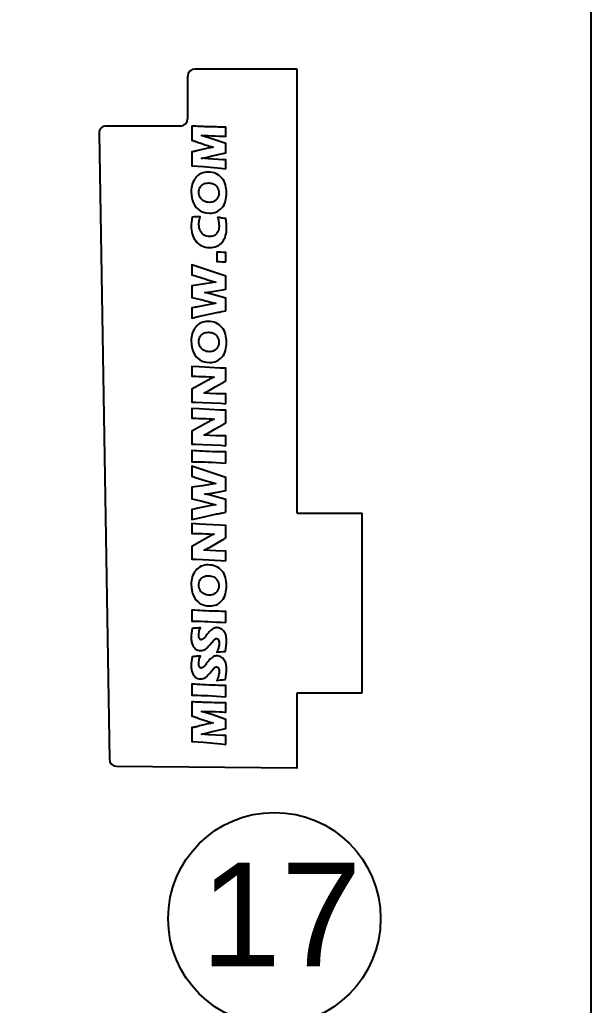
# Model space of a CAD drawing. Header units: centimetres. Extents: x 56783 to 57745, y 15612 to 15912.
# Drawn here: x 57256.73 to 57283.2, y 15751.33 to 15796.98 of the extents above; entities that cross this region are included whole.
import ezdxf

# ---------------------------------------------------------------- set-up
doc = ezdxf.new("R2010")
doc.units = ezdxf.units.CM
doc.header["$MEASUREMENT"] = 0
for name, color, linetype in [('Exterior', 7, 'Continuous'), ('NUMEROS', 7, 'Continuous'), ('Publicidades 5', 8, 'Continuous')]:
    doc.layers.add(name, color=color, linetype=linetype)

msp = doc.modelspace()

# ---------------------------------------------------------------- linework, layer by layer
at = {"layer": 'Exterior'}
for p, q in [((57269.583, 15794.699), (57264.842, 15794.699)), ((57269.583, 15774.129), (57269.583, 15794.699)), ((57264.508, 15794.366), (57264.508, 15792.389)), ((57264.175, 15792.055), (57260.739, 15792.055)), ((57260.406, 15791.712), (57260.883, 15762.723)), ((57269.583, 15774.129), (57272.583, 15774.129)), ((57272.583, 15765.796), (57272.583, 15774.129)), ((57269.583, 15762.293), (57269.583, 15765.796)), ((57269.583, 15765.796), (57272.583, 15765.796)), ((57261.213, 15762.395), (57269.583, 15762.32))]:
    msp.add_line(p, q, dxfattribs=at)
msp.add_lwpolyline([(56783.2, 15611.875), (57283.2, 15611.875), (57283.2, 15911.875), (56783.2, 15911.875)], close=True, dxfattribs=at)
for centre, start, end in [((57264.842, 15794.366), 90, 180), ((57264.175, 15792.389), 270, 0), ((57260.739, 15791.722), 90, 181.7255), ((57261.216, 15762.729), 180.9433, 269.4858)]:
    msp.add_arc(centre, 0.333, start, end, dxfattribs=at)
at = {"layer": 'NUMEROS'}
msp.add_circle((57268.524, 15755.339), 4.919, dxfattribs=at)
at = {"layer": 'Publicidades 5'}
for points, knots in [([(57266.281, 15790.08), (57266.281, 15790.08), (57266.048, 15790.108), (57266.048, 15790.108), (57266.048, 15790.108), (57265.235, 15790.179), (57265.235, 15790.179), (57265.235, 15790.179), (57264.7, 15790.215), (57264.7, 15790.215), (57264.702, 15790.357), (57264.703, 15790.469), (57264.703, 15790.551), (57264.703, 15790.618), (57264.702, 15790.721), (57264.7, 15790.86), (57264.767, 15790.87), (57264.817, 15790.878), (57264.852, 15790.885), (57264.886, 15790.892), (57264.953, 15790.909), (57265.053, 15790.936), (57265.153, 15790.964), (57265.24, 15790.986), (57265.312, 15791.002), (57265.385, 15791.019), (57265.51, 15791.043), (57265.687, 15791.077), (57265.566, 15791.111), (57265.462, 15791.141), (57265.374, 15791.169), (57265.287, 15791.197), (57265.188, 15791.231), (57265.077, 15791.273), (57264.965, 15791.314), (57264.893, 15791.341), (57264.858, 15791.352), (57264.824, 15791.363), (57264.771, 15791.378), (57264.7, 15791.398), (57264.702, 15791.514), (57264.703, 15791.627), (57264.703, 15791.739), (57264.703, 15791.815), (57264.702, 15791.92), (57264.7, 15792.054), (57264.961, 15792.039), (57265.184, 15792.03), (57265.371, 15792.025), (57265.737, 15792.015), (57265.989, 15792.009), (57266.126, 15792.009), (57266.155, 15792.009), (57266.206, 15792.01), (57266.281, 15792.012), (57266.28, 15791.91), (57266.279, 15791.838), (57266.279, 15791.797), (57266.279, 15791.738), (57266.28, 15791.664), (57266.281, 15791.578), (57266.212, 15791.584), (57266.046, 15791.592), (57265.785, 15791.601), (57265.524, 15791.61), (57265.356, 15791.615), (57265.284, 15791.615), (57265.253, 15791.615), (57265.208, 15791.614), (57265.152, 15791.612), (57265.152, 15791.612), (57265.624, 15791.461), (57265.624, 15791.461), (57265.624, 15791.461), (57266.281, 15791.244), (57266.281, 15791.244), (57266.28, 15791.143), (57266.279, 15791.075), (57266.279, 15791.037), (57266.279, 15790.989), (57266.28, 15790.916), (57266.281, 15790.817), (57266.281, 15790.817), (57265.644, 15790.674), (57265.644, 15790.674), (57265.644, 15790.674), (57265.305, 15790.591), (57265.305, 15790.591), (57265.292, 15790.588), (57265.275, 15790.585), (57265.256, 15790.581), (57265.237, 15790.577), (57265.203, 15790.571), (57265.154, 15790.562), (57265.154, 15790.562), (57265.475, 15790.533), (57265.475, 15790.533), (57265.475, 15790.533), (57266.133, 15790.496), (57266.133, 15790.496), (57266.133, 15790.496), (57266.281, 15790.492), (57266.281, 15790.492), (57266.28, 15790.386), (57266.279, 15790.318), (57266.279, 15790.288), (57266.279, 15790.248), (57266.28, 15790.178), (57266.281, 15790.08)], [0, 0, 0, 0, 0.027778, 0.027778, 0.027778, 0.055556, 0.055556, 0.055556, 0.083333, 0.083333, 0.083333, 0.111111, 0.111111, 0.111111, 0.138889, 0.138889, 0.138889, 0.166667, 0.166667, 0.166667, 0.194444, 0.194444, 0.194444, 0.222222, 0.222222, 0.222222, 0.25, 0.25, 0.25, 0.277778, 0.277778, 0.277778, 0.305556, 0.305556, 0.305556, 0.333333, 0.333333, 0.333333, 0.361111, 0.361111, 0.361111, 0.388889, 0.388889, 0.388889, 0.416667, 0.416667, 0.416667, 0.444444, 0.444444, 0.444444, 0.472222, 0.472222, 0.472222, 0.5, 0.5, 0.5, 0.527778, 0.527778, 0.527778, 0.555556, 0.555556, 0.555556, 0.583333, 0.583333, 0.583333, 0.611111, 0.611111, 0.611111, 0.638889, 0.638889, 0.638889, 0.666667, 0.666667, 0.666667, 0.694444, 0.694444, 0.694444, 0.722222, 0.722222, 0.722222, 0.75, 0.75, 0.75, 0.777778, 0.777778, 0.777778, 0.805556, 0.805556, 0.805556, 0.833333, 0.833333, 0.833333, 0.861111, 0.861111, 0.861111, 0.888889, 0.888889, 0.888889, 0.916667, 0.916667, 0.916667, 0.944444, 0.944444, 0.944444, 0.972222, 0.972222, 0.972222, 1, 1, 1, 1]), ([(57264.672, 15789.008), (57264.672, 15789.131), (57264.688, 15789.25), (57264.722, 15789.365), (57264.755, 15789.479), (57264.808, 15789.579), (57264.881, 15789.664), (57264.953, 15789.75), (57265.038, 15789.814), (57265.132, 15789.857), (57265.227, 15789.899), (57265.337, 15789.92), (57265.46, 15789.92), (57265.59, 15789.92), (57265.709, 15789.897), (57265.817, 15789.851), (57265.926, 15789.804), (57266.018, 15789.736), (57266.093, 15789.648), (57266.169, 15789.561), (57266.225, 15789.455), (57266.26, 15789.333), (57266.295, 15789.212), (57266.312, 15789.084), (57266.312, 15788.952), (57266.312, 15788.822), (57266.295, 15788.697), (57266.261, 15788.577), (57266.227, 15788.458), (57266.171, 15788.354), (57266.094, 15788.265), (57266.017, 15788.177), (57265.932, 15788.114), (57265.838, 15788.077), (57265.743, 15788.04), (57265.639, 15788.022), (57265.524, 15788.022), (57265.355, 15788.022), (57265.206, 15788.061), (57265.079, 15788.139), (57264.951, 15788.218), (57264.851, 15788.334), (57264.779, 15788.488), (57264.708, 15788.641), (57264.672, 15788.815), (57264.672, 15789.008)], [0, 0, 0, 0, 0.066667, 0.066667, 0.066667, 0.133333, 0.133333, 0.133333, 0.2, 0.2, 0.2, 0.266667, 0.266667, 0.266667, 0.333333, 0.333333, 0.333333, 0.4, 0.4, 0.4, 0.466667, 0.466667, 0.466667, 0.533333, 0.533333, 0.533333, 0.6, 0.6, 0.6, 0.666667, 0.666667, 0.666667, 0.733333, 0.733333, 0.733333, 0.8, 0.8, 0.8, 0.866667, 0.866667, 0.866667, 0.933333, 0.933333, 0.933333, 1, 1, 1, 1]), ([(57265.02, 15788.987), (57265.02, 15788.898), (57265.042, 15788.818), (57265.086, 15788.746), (57265.129, 15788.674), (57265.19, 15788.619), (57265.268, 15788.58), (57265.345, 15788.541), (57265.429, 15788.522), (57265.517, 15788.522), (57265.599, 15788.522), (57265.674, 15788.54), (57265.742, 15788.575), (57265.81, 15788.61), (57265.863, 15788.663), (57265.902, 15788.736), (57265.94, 15788.807), (57265.959, 15788.884), (57265.959, 15788.964), (57265.959, 15789.05), (57265.938, 15789.129), (57265.895, 15789.2), (57265.852, 15789.272), (57265.791, 15789.327), (57265.714, 15789.364), (57265.636, 15789.402), (57265.555, 15789.42), (57265.47, 15789.42), (57265.387, 15789.42), (57265.311, 15789.403), (57265.241, 15789.368), (57265.171, 15789.333), (57265.117, 15789.282), (57265.078, 15789.215), (57265.04, 15789.148), (57265.02, 15789.072), (57265.02, 15788.987)], [0, 0, 0, 0, 0.083333, 0.083333, 0.083333, 0.166667, 0.166667, 0.166667, 0.25, 0.25, 0.25, 0.333333, 0.333333, 0.333333, 0.416667, 0.416667, 0.416667, 0.5, 0.5, 0.5, 0.583333, 0.583333, 0.583333, 0.666667, 0.666667, 0.666667, 0.75, 0.75, 0.75, 0.833333, 0.833333, 0.833333, 0.916667, 0.916667, 0.916667, 1, 1, 1, 1]), ([(57265.897, 15787.829), (57265.942, 15787.82), (57266.006, 15787.809), (57266.086, 15787.796), (57266.167, 15787.783), (57266.23, 15787.774), (57266.274, 15787.769), (57266.3, 15787.604), (57266.312, 15787.457), (57266.312, 15787.328), (57266.312, 15787.203), (57266.296, 15787.086), (57266.265, 15786.979), (57266.234, 15786.871), (57266.183, 15786.773), (57266.112, 15786.683), (57266.04, 15786.593), (57265.956, 15786.529), (57265.859, 15786.49), (57265.763, 15786.452), (57265.655, 15786.432), (57265.535, 15786.432), (57265.396, 15786.432), (57265.27, 15786.458), (57265.159, 15786.511), (57265.047, 15786.562), (57264.954, 15786.637), (57264.88, 15786.735), (57264.805, 15786.833), (57264.752, 15786.94), (57264.72, 15787.056), (57264.688, 15787.172), (57264.672, 15787.293), (57264.672, 15787.417), (57264.672, 15787.531), (57264.687, 15787.672), (57264.717, 15787.841), (57264.717, 15787.841), (57264.814, 15787.843), (57264.814, 15787.843), (57264.856, 15787.844), (57264.902, 15787.847), (57264.953, 15787.849), (57264.953, 15787.849), (57265.084, 15787.857), (57265.084, 15787.857), (57265.063, 15787.767), (57265.049, 15787.694), (57265.041, 15787.638), (57265.034, 15787.582), (57265.03, 15787.53), (57265.03, 15787.482), (57265.03, 15787.378), (57265.051, 15787.284), (57265.092, 15787.201), (57265.134, 15787.118), (57265.194, 15787.052), (57265.274, 15787.005), (57265.353, 15786.957), (57265.441, 15786.933), (57265.538, 15786.933), (57265.626, 15786.933), (57265.701, 15786.953), (57265.764, 15786.993), (57265.827, 15787.033), (57265.876, 15787.087), (57265.91, 15787.155), (57265.944, 15787.223), (57265.961, 15787.308), (57265.961, 15787.408), (57265.961, 15787.462), (57265.957, 15787.522), (57265.948, 15787.587), (57265.94, 15787.651), (57265.923, 15787.732), (57265.897, 15787.829)], [0, 0, 0, 0, 0.04, 0.04, 0.04, 0.08, 0.08, 0.08, 0.12, 0.12, 0.12, 0.16, 0.16, 0.16, 0.2, 0.2, 0.2, 0.24, 0.24, 0.24, 0.28, 0.28, 0.28, 0.32, 0.32, 0.32, 0.36, 0.36, 0.36, 0.4, 0.4, 0.4, 0.44, 0.44, 0.44, 0.48, 0.48, 0.48, 0.52, 0.52, 0.52, 0.56, 0.56, 0.56, 0.6, 0.6, 0.6, 0.64, 0.64, 0.64, 0.68, 0.68, 0.68, 0.72, 0.72, 0.72, 0.76, 0.76, 0.76, 0.8, 0.8, 0.8, 0.84, 0.84, 0.84, 0.88, 0.88, 0.88, 0.92, 0.92, 0.92, 0.96, 0.96, 0.96, 1, 1, 1, 1]), ([(57266.281, 15785.762), (57266.178, 15785.768), (57266.038, 15785.773), (57265.862, 15785.778), (57265.862, 15785.778), (57265.865, 15786.017), (57265.865, 15786.017), (57265.865, 15786.042), (57265.864, 15786.11), (57265.862, 15786.219), (57265.946, 15786.212), (57266.086, 15786.206), (57266.281, 15786.198), (57266.281, 15786.198), (57266.279, 15785.996), (57266.279, 15785.996), (57266.279, 15785.981), (57266.28, 15785.903), (57266.281, 15785.762)], [0, 0, 0, 0, 0.166667, 0.166667, 0.166667, 0.333333, 0.333333, 0.333333, 0.5, 0.5, 0.5, 0.666667, 0.666667, 0.666667, 0.833333, 0.833333, 0.833333, 1, 1, 1, 1]), ([(57266.281, 15783.499), (57266.281, 15783.499), (57266.068, 15783.46), (57266.068, 15783.46), (57266.018, 15783.45), (57265.948, 15783.436), (57265.857, 15783.417), (57265.857, 15783.417), (57264.992, 15783.228), (57264.992, 15783.228), (57264.992, 15783.228), (57264.7, 15783.16), (57264.7, 15783.16), (57264.702, 15783.257), (57264.703, 15783.336), (57264.703, 15783.396), (57264.703, 15783.464), (57264.702, 15783.543), (57264.7, 15783.632), (57264.826, 15783.653), (57264.918, 15783.669), (57264.977, 15783.682), (57264.977, 15783.682), (57265.444, 15783.779), (57265.444, 15783.779), (57265.544, 15783.799), (57265.667, 15783.821), (57265.811, 15783.846), (57265.811, 15783.846), (57265.649, 15783.884), (57265.649, 15783.884), (57265.649, 15783.884), (57265.114, 15784.022), (57265.114, 15784.022), (57265.114, 15784.022), (57264.7, 15784.117), (57264.7, 15784.117), (57264.702, 15784.223), (57264.703, 15784.313), (57264.703, 15784.386), (57264.703, 15784.466), (57264.702, 15784.554), (57264.7, 15784.653), (57264.7, 15784.653), (57265.188, 15784.726), (57265.188, 15784.726), (57265.188, 15784.726), (57265.809, 15784.827), (57265.809, 15784.827), (57265.809, 15784.827), (57265.639, 15784.873), (57265.639, 15784.873), (57265.609, 15784.881), (57265.579, 15784.89), (57265.549, 15784.899), (57265.519, 15784.908), (57265.459, 15784.928), (57265.37, 15784.957), (57265.37, 15784.957), (57264.925, 15785.098), (57264.925, 15785.098), (57264.925, 15785.098), (57264.7, 15785.164), (57264.7, 15785.164), (57264.701, 15785.257), (57264.701, 15785.334), (57264.701, 15785.395), (57264.701, 15785.464), (57264.701, 15785.54), (57264.7, 15785.625), (57264.7, 15785.625), (57266.046, 15785.177), (57266.046, 15785.177), (57266.046, 15785.177), (57266.281, 15785.105), (57266.281, 15785.105), (57266.28, 15784.989), (57266.279, 15784.888), (57266.279, 15784.802), (57266.279, 15784.71), (57266.28, 15784.61), (57266.281, 15784.5), (57266.281, 15784.5), (57266.123, 15784.473), (57266.123, 15784.473), (57266.123, 15784.473), (57265.57, 15784.372), (57265.57, 15784.372), (57265.537, 15784.366), (57265.503, 15784.361), (57265.467, 15784.357), (57265.432, 15784.353), (57265.378, 15784.347), (57265.304, 15784.339), (57265.304, 15784.339), (57265.483, 15784.298), (57265.483, 15784.298), (57265.524, 15784.289), (57265.564, 15784.278), (57265.605, 15784.267), (57265.605, 15784.267), (57266.281, 15784.08), (57266.281, 15784.08), (57266.28, 15783.963), (57266.279, 15783.867), (57266.279, 15783.789), (57266.279, 15783.708), (57266.28, 15783.611), (57266.281, 15783.499)], [0, 0, 0, 0, 0.027778, 0.027778, 0.027778, 0.055556, 0.055556, 0.055556, 0.083333, 0.083333, 0.083333, 0.111111, 0.111111, 0.111111, 0.138889, 0.138889, 0.138889, 0.166667, 0.166667, 0.166667, 0.194444, 0.194444, 0.194444, 0.222222, 0.222222, 0.222222, 0.25, 0.25, 0.25, 0.277778, 0.277778, 0.277778, 0.305556, 0.305556, 0.305556, 0.333333, 0.333333, 0.333333, 0.361111, 0.361111, 0.361111, 0.388889, 0.388889, 0.388889, 0.416667, 0.416667, 0.416667, 0.444444, 0.444444, 0.444444, 0.472222, 0.472222, 0.472222, 0.5, 0.5, 0.5, 0.527778, 0.527778, 0.527778, 0.555556, 0.555556, 0.555556, 0.583333, 0.583333, 0.583333, 0.611111, 0.611111, 0.611111, 0.638889, 0.638889, 0.638889, 0.666667, 0.666667, 0.666667, 0.694444, 0.694444, 0.694444, 0.722222, 0.722222, 0.722222, 0.75, 0.75, 0.75, 0.777778, 0.777778, 0.777778, 0.805556, 0.805556, 0.805556, 0.833333, 0.833333, 0.833333, 0.861111, 0.861111, 0.861111, 0.888889, 0.888889, 0.888889, 0.916667, 0.916667, 0.916667, 0.944444, 0.944444, 0.944444, 0.972222, 0.972222, 0.972222, 1, 1, 1, 1]), ([(57264.672, 15782.091), (57264.672, 15782.214), (57264.688, 15782.333), (57264.722, 15782.447), (57264.755, 15782.561), (57264.808, 15782.661), (57264.881, 15782.747), (57264.953, 15782.833), (57265.038, 15782.897), (57265.132, 15782.939), (57265.227, 15782.981), (57265.337, 15783.003), (57265.46, 15783.003), (57265.59, 15783.003), (57265.709, 15782.98), (57265.817, 15782.933), (57265.926, 15782.886), (57266.018, 15782.819), (57266.093, 15782.731), (57266.169, 15782.643), (57266.225, 15782.538), (57266.26, 15782.416), (57266.295, 15782.294), (57266.312, 15782.167), (57266.312, 15782.035), (57266.312, 15781.904), (57266.295, 15781.779), (57266.261, 15781.66), (57266.227, 15781.54), (57266.171, 15781.436), (57266.094, 15781.348), (57266.017, 15781.259), (57265.932, 15781.196), (57265.838, 15781.16), (57265.743, 15781.122), (57265.639, 15781.104), (57265.524, 15781.104), (57265.355, 15781.104), (57265.206, 15781.143), (57265.079, 15781.221), (57264.951, 15781.3), (57264.851, 15781.416), (57264.779, 15781.57), (57264.708, 15781.724), (57264.672, 15781.897), (57264.672, 15782.091)], [0, 0, 0, 0, 0.066667, 0.066667, 0.066667, 0.133333, 0.133333, 0.133333, 0.2, 0.2, 0.2, 0.266667, 0.266667, 0.266667, 0.333333, 0.333333, 0.333333, 0.4, 0.4, 0.4, 0.466667, 0.466667, 0.466667, 0.533333, 0.533333, 0.533333, 0.6, 0.6, 0.6, 0.666667, 0.666667, 0.666667, 0.733333, 0.733333, 0.733333, 0.8, 0.8, 0.8, 0.866667, 0.866667, 0.866667, 0.933333, 0.933333, 0.933333, 1, 1, 1, 1]), ([(57265.02, 15782.07), (57265.02, 15781.981), (57265.042, 15781.9), (57265.086, 15781.828), (57265.129, 15781.756), (57265.19, 15781.701), (57265.268, 15781.662), (57265.345, 15781.623), (57265.429, 15781.604), (57265.517, 15781.604), (57265.599, 15781.604), (57265.674, 15781.622), (57265.742, 15781.657), (57265.81, 15781.692), (57265.863, 15781.746), (57265.902, 15781.818), (57265.94, 15781.89), (57265.959, 15781.966), (57265.959, 15782.046), (57265.959, 15782.132), (57265.938, 15782.211), (57265.895, 15782.283), (57265.852, 15782.354), (57265.791, 15782.409), (57265.714, 15782.447), (57265.636, 15782.484), (57265.555, 15782.503), (57265.47, 15782.503), (57265.387, 15782.503), (57265.311, 15782.485), (57265.241, 15782.45), (57265.171, 15782.416), (57265.117, 15782.364), (57265.078, 15782.297), (57265.04, 15782.23), (57265.02, 15782.154), (57265.02, 15782.07)], [0, 0, 0, 0, 0.083333, 0.083333, 0.083333, 0.166667, 0.166667, 0.166667, 0.25, 0.25, 0.25, 0.333333, 0.333333, 0.333333, 0.416667, 0.416667, 0.416667, 0.5, 0.5, 0.5, 0.583333, 0.583333, 0.583333, 0.666667, 0.666667, 0.666667, 0.75, 0.75, 0.75, 0.833333, 0.833333, 0.833333, 0.916667, 0.916667, 0.916667, 1, 1, 1, 1]), ([(57266.281, 15779.189), (57266.281, 15779.189), (57266.038, 15779.212), (57266.038, 15779.212), (57266.038, 15779.212), (57265.213, 15779.257), (57265.213, 15779.257), (57265.213, 15779.257), (57264.881, 15779.269), (57264.881, 15779.269), (57264.881, 15779.269), (57264.7, 15779.269), (57264.7, 15779.269), (57264.702, 15779.389), (57264.703, 15779.495), (57264.703, 15779.587), (57264.703, 15779.652), (57264.702, 15779.745), (57264.7, 15779.863), (57264.7, 15779.863), (57265.6, 15780.361), (57265.6, 15780.361), (57265.6, 15780.361), (57265.732, 15780.429), (57265.732, 15780.429), (57265.602, 15780.437), (57265.42, 15780.445), (57265.186, 15780.454), (57264.952, 15780.462), (57264.79, 15780.466), (57264.7, 15780.466), (57264.702, 15780.561), (57264.703, 15780.637), (57264.703, 15780.695), (57264.703, 15780.721), (57264.702, 15780.797), (57264.7, 15780.922), (57264.7, 15780.922), (57265.046, 15780.895), (57265.046, 15780.895), (57265.046, 15780.895), (57266.004, 15780.843), (57266.004, 15780.843), (57266.004, 15780.843), (57266.281, 15780.836), (57266.281, 15780.836), (57266.28, 15780.736), (57266.279, 15780.642), (57266.279, 15780.554), (57266.279, 15780.482), (57266.28, 15780.381), (57266.281, 15780.253), (57266.206, 15780.213), (57266.151, 15780.183), (57266.117, 15780.164), (57266.117, 15780.164), (57265.786, 15779.969), (57265.786, 15779.969), (57265.678, 15779.905), (57265.575, 15779.846), (57265.476, 15779.792), (57265.413, 15779.756), (57265.344, 15779.72), (57265.269, 15779.682), (57265.269, 15779.682), (57265.819, 15779.658), (57265.819, 15779.658), (57265.819, 15779.658), (57266.281, 15779.647), (57266.281, 15779.647), (57266.28, 15779.551), (57266.279, 15779.478), (57266.279, 15779.428), (57266.279, 15779.385), (57266.28, 15779.306), (57266.281, 15779.189)], [0, 0, 0, 0, 0.04, 0.04, 0.04, 0.08, 0.08, 0.08, 0.12, 0.12, 0.12, 0.16, 0.16, 0.16, 0.2, 0.2, 0.2, 0.24, 0.24, 0.24, 0.28, 0.28, 0.28, 0.32, 0.32, 0.32, 0.36, 0.36, 0.36, 0.4, 0.4, 0.4, 0.44, 0.44, 0.44, 0.48, 0.48, 0.48, 0.52, 0.52, 0.52, 0.56, 0.56, 0.56, 0.6, 0.6, 0.6, 0.64, 0.64, 0.64, 0.68, 0.68, 0.68, 0.72, 0.72, 0.72, 0.76, 0.76, 0.76, 0.8, 0.8, 0.8, 0.84, 0.84, 0.84, 0.88, 0.88, 0.88, 0.92, 0.92, 0.92, 0.96, 0.96, 0.96, 1, 1, 1, 1]), ([(57266.281, 15777.243), (57266.281, 15777.243), (57266.038, 15777.266), (57266.038, 15777.266), (57266.038, 15777.266), (57265.213, 15777.311), (57265.213, 15777.311), (57265.213, 15777.311), (57264.881, 15777.323), (57264.881, 15777.323), (57264.881, 15777.323), (57264.7, 15777.323), (57264.7, 15777.323), (57264.702, 15777.443), (57264.703, 15777.549), (57264.703, 15777.641), (57264.703, 15777.706), (57264.702, 15777.799), (57264.7, 15777.917), (57264.7, 15777.917), (57265.6, 15778.415), (57265.6, 15778.415), (57265.6, 15778.415), (57265.732, 15778.484), (57265.732, 15778.484), (57265.602, 15778.491), (57265.42, 15778.499), (57265.186, 15778.508), (57264.952, 15778.516), (57264.79, 15778.52), (57264.7, 15778.52), (57264.702, 15778.615), (57264.703, 15778.691), (57264.703, 15778.749), (57264.703, 15778.775), (57264.702, 15778.851), (57264.7, 15778.976), (57264.7, 15778.976), (57265.046, 15778.949), (57265.046, 15778.949), (57265.046, 15778.949), (57266.004, 15778.897), (57266.004, 15778.897), (57266.004, 15778.897), (57266.281, 15778.891), (57266.281, 15778.891), (57266.28, 15778.79), (57266.279, 15778.696), (57266.279, 15778.608), (57266.279, 15778.536), (57266.28, 15778.435), (57266.281, 15778.307), (57266.206, 15778.267), (57266.151, 15778.237), (57266.117, 15778.218), (57266.117, 15778.218), (57265.786, 15778.023), (57265.786, 15778.023), (57265.678, 15777.959), (57265.575, 15777.9), (57265.476, 15777.846), (57265.413, 15777.81), (57265.344, 15777.774), (57265.269, 15777.736), (57265.269, 15777.736), (57265.819, 15777.712), (57265.819, 15777.712), (57265.819, 15777.712), (57266.281, 15777.701), (57266.281, 15777.701), (57266.28, 15777.605), (57266.279, 15777.532), (57266.279, 15777.482), (57266.279, 15777.439), (57266.28, 15777.36), (57266.281, 15777.243)], [0, 0, 0, 0, 0.04, 0.04, 0.04, 0.08, 0.08, 0.08, 0.12, 0.12, 0.12, 0.16, 0.16, 0.16, 0.2, 0.2, 0.2, 0.24, 0.24, 0.24, 0.28, 0.28, 0.28, 0.32, 0.32, 0.32, 0.36, 0.36, 0.36, 0.4, 0.4, 0.4, 0.44, 0.44, 0.44, 0.48, 0.48, 0.48, 0.52, 0.52, 0.52, 0.56, 0.56, 0.56, 0.6, 0.6, 0.6, 0.64, 0.64, 0.64, 0.68, 0.68, 0.68, 0.72, 0.72, 0.72, 0.76, 0.76, 0.76, 0.8, 0.8, 0.8, 0.84, 0.84, 0.84, 0.88, 0.88, 0.88, 0.92, 0.92, 0.92, 0.96, 0.96, 0.96, 1, 1, 1, 1]), ([(57266.281, 15776.437), (57265.661, 15776.482), (57265.184, 15776.504), (57264.85, 15776.504), (57264.85, 15776.504), (57264.7, 15776.503), (57264.7, 15776.503), (57264.702, 15776.638), (57264.703, 15776.728), (57264.703, 15776.774), (57264.703, 15776.795), (57264.702, 15776.878), (57264.7, 15777.023), (57264.874, 15777.009), (57265.038, 15776.998), (57265.194, 15776.989), (57265.41, 15776.978), (57265.612, 15776.97), (57265.8, 15776.965), (57265.988, 15776.96), (57266.149, 15776.958), (57266.281, 15776.958), (57266.281, 15776.958), (57266.279, 15776.721), (57266.279, 15776.721), (57266.279, 15776.675), (57266.28, 15776.58), (57266.281, 15776.437)], [0, 0, 0, 0, 0.111111, 0.111111, 0.111111, 0.222222, 0.222222, 0.222222, 0.333333, 0.333333, 0.333333, 0.444444, 0.444444, 0.444444, 0.555556, 0.555556, 0.555556, 0.666667, 0.666667, 0.666667, 0.777778, 0.777778, 0.777778, 0.888889, 0.888889, 0.888889, 1, 1, 1, 1]), ([(57266.281, 15774.167), (57266.281, 15774.167), (57266.068, 15774.128), (57266.068, 15774.128), (57266.018, 15774.119), (57265.948, 15774.104), (57265.857, 15774.085), (57265.857, 15774.085), (57264.992, 15773.897), (57264.992, 15773.897), (57264.992, 15773.897), (57264.7, 15773.828), (57264.7, 15773.828), (57264.702, 15773.926), (57264.703, 15774.004), (57264.703, 15774.065), (57264.703, 15774.132), (57264.702, 15774.211), (57264.7, 15774.3), (57264.826, 15774.321), (57264.918, 15774.338), (57264.977, 15774.35), (57264.977, 15774.35), (57265.444, 15774.447), (57265.444, 15774.447), (57265.544, 15774.468), (57265.667, 15774.49), (57265.811, 15774.515), (57265.811, 15774.515), (57265.649, 15774.553), (57265.649, 15774.553), (57265.649, 15774.553), (57265.114, 15774.691), (57265.114, 15774.691), (57265.114, 15774.691), (57264.7, 15774.786), (57264.7, 15774.786), (57264.702, 15774.892), (57264.703, 15774.981), (57264.703, 15775.055), (57264.703, 15775.134), (57264.702, 15775.223), (57264.7, 15775.322), (57264.7, 15775.322), (57265.188, 15775.395), (57265.188, 15775.395), (57265.188, 15775.395), (57265.809, 15775.496), (57265.809, 15775.496), (57265.809, 15775.496), (57265.639, 15775.541), (57265.639, 15775.541), (57265.609, 15775.55), (57265.579, 15775.559), (57265.549, 15775.568), (57265.519, 15775.577), (57265.459, 15775.596), (57265.37, 15775.626), (57265.37, 15775.626), (57264.925, 15775.767), (57264.925, 15775.767), (57264.925, 15775.767), (57264.7, 15775.833), (57264.7, 15775.833), (57264.701, 15775.926), (57264.701, 15776.003), (57264.701, 15776.064), (57264.701, 15776.132), (57264.701, 15776.209), (57264.7, 15776.294), (57264.7, 15776.294), (57266.046, 15775.845), (57266.046, 15775.845), (57266.046, 15775.845), (57266.281, 15775.773), (57266.281, 15775.773), (57266.28, 15775.658), (57266.279, 15775.557), (57266.279, 15775.47), (57266.279, 15775.379), (57266.28, 15775.279), (57266.281, 15775.168), (57266.281, 15775.168), (57266.123, 15775.142), (57266.123, 15775.142), (57266.123, 15775.142), (57265.57, 15775.04), (57265.57, 15775.04), (57265.537, 15775.035), (57265.503, 15775.03), (57265.467, 15775.026), (57265.432, 15775.022), (57265.378, 15775.016), (57265.304, 15775.008), (57265.304, 15775.008), (57265.483, 15774.967), (57265.483, 15774.967), (57265.524, 15774.957), (57265.564, 15774.946), (57265.605, 15774.936), (57265.605, 15774.936), (57266.281, 15774.749), (57266.281, 15774.749), (57266.28, 15774.632), (57266.279, 15774.535), (57266.279, 15774.458), (57266.279, 15774.376), (57266.28, 15774.28), (57266.281, 15774.167)], [0, 0, 0, 0, 0.027778, 0.027778, 0.027778, 0.055556, 0.055556, 0.055556, 0.083333, 0.083333, 0.083333, 0.111111, 0.111111, 0.111111, 0.138889, 0.138889, 0.138889, 0.166667, 0.166667, 0.166667, 0.194444, 0.194444, 0.194444, 0.222222, 0.222222, 0.222222, 0.25, 0.25, 0.25, 0.277778, 0.277778, 0.277778, 0.305556, 0.305556, 0.305556, 0.333333, 0.333333, 0.333333, 0.361111, 0.361111, 0.361111, 0.388889, 0.388889, 0.388889, 0.416667, 0.416667, 0.416667, 0.444444, 0.444444, 0.444444, 0.472222, 0.472222, 0.472222, 0.5, 0.5, 0.5, 0.527778, 0.527778, 0.527778, 0.555556, 0.555556, 0.555556, 0.583333, 0.583333, 0.583333, 0.611111, 0.611111, 0.611111, 0.638889, 0.638889, 0.638889, 0.666667, 0.666667, 0.666667, 0.694444, 0.694444, 0.694444, 0.722222, 0.722222, 0.722222, 0.75, 0.75, 0.75, 0.777778, 0.777778, 0.777778, 0.805556, 0.805556, 0.805556, 0.833333, 0.833333, 0.833333, 0.861111, 0.861111, 0.861111, 0.888889, 0.888889, 0.888889, 0.916667, 0.916667, 0.916667, 0.944444, 0.944444, 0.944444, 0.972222, 0.972222, 0.972222, 1, 1, 1, 1]), ([(57266.281, 15771.911), (57266.281, 15771.911), (57266.038, 15771.934), (57266.038, 15771.934), (57266.038, 15771.934), (57265.213, 15771.979), (57265.213, 15771.979), (57265.213, 15771.979), (57264.881, 15771.991), (57264.881, 15771.991), (57264.881, 15771.991), (57264.7, 15771.991), (57264.7, 15771.991), (57264.702, 15772.111), (57264.703, 15772.217), (57264.703, 15772.309), (57264.703, 15772.374), (57264.702, 15772.467), (57264.7, 15772.585), (57264.7, 15772.585), (57265.6, 15773.083), (57265.6, 15773.083), (57265.6, 15773.083), (57265.732, 15773.152), (57265.732, 15773.152), (57265.602, 15773.159), (57265.42, 15773.167), (57265.186, 15773.176), (57264.952, 15773.184), (57264.79, 15773.188), (57264.7, 15773.188), (57264.702, 15773.283), (57264.703, 15773.359), (57264.703, 15773.417), (57264.703, 15773.443), (57264.702, 15773.519), (57264.7, 15773.644), (57264.7, 15773.644), (57265.046, 15773.617), (57265.046, 15773.617), (57265.046, 15773.617), (57266.004, 15773.565), (57266.004, 15773.565), (57266.004, 15773.565), (57266.281, 15773.558), (57266.281, 15773.558), (57266.28, 15773.458), (57266.279, 15773.364), (57266.279, 15773.276), (57266.279, 15773.204), (57266.28, 15773.103), (57266.281, 15772.975), (57266.206, 15772.935), (57266.151, 15772.905), (57266.117, 15772.886), (57266.117, 15772.886), (57265.786, 15772.691), (57265.786, 15772.691), (57265.678, 15772.627), (57265.575, 15772.568), (57265.476, 15772.514), (57265.413, 15772.478), (57265.344, 15772.442), (57265.269, 15772.404), (57265.269, 15772.404), (57265.819, 15772.38), (57265.819, 15772.38), (57265.819, 15772.38), (57266.281, 15772.369), (57266.281, 15772.369), (57266.28, 15772.273), (57266.279, 15772.2), (57266.279, 15772.15), (57266.279, 15772.107), (57266.28, 15772.028), (57266.281, 15771.911)], [0, 0, 0, 0, 0.04, 0.04, 0.04, 0.08, 0.08, 0.08, 0.12, 0.12, 0.12, 0.16, 0.16, 0.16, 0.2, 0.2, 0.2, 0.24, 0.24, 0.24, 0.28, 0.28, 0.28, 0.32, 0.32, 0.32, 0.36, 0.36, 0.36, 0.4, 0.4, 0.4, 0.44, 0.44, 0.44, 0.48, 0.48, 0.48, 0.52, 0.52, 0.52, 0.56, 0.56, 0.56, 0.6, 0.6, 0.6, 0.64, 0.64, 0.64, 0.68, 0.68, 0.68, 0.72, 0.72, 0.72, 0.76, 0.76, 0.76, 0.8, 0.8, 0.8, 0.84, 0.84, 0.84, 0.88, 0.88, 0.88, 0.92, 0.92, 0.92, 0.96, 0.96, 0.96, 1, 1, 1, 1]), ([(57264.672, 15770.813), (57264.672, 15770.936), (57264.688, 15771.055), (57264.722, 15771.17), (57264.755, 15771.284), (57264.808, 15771.384), (57264.881, 15771.469), (57264.953, 15771.555), (57265.038, 15771.619), (57265.132, 15771.662), (57265.227, 15771.704), (57265.337, 15771.726), (57265.46, 15771.726), (57265.59, 15771.726), (57265.709, 15771.702), (57265.817, 15771.656), (57265.926, 15771.609), (57266.018, 15771.541), (57266.093, 15771.453), (57266.169, 15771.366), (57266.225, 15771.26), (57266.26, 15771.138), (57266.295, 15771.017), (57266.312, 15770.889), (57266.312, 15770.758), (57266.312, 15770.627), (57266.295, 15770.502), (57266.261, 15770.383), (57266.227, 15770.263), (57266.171, 15770.159), (57266.094, 15770.07), (57266.017, 15769.982), (57265.932, 15769.919), (57265.838, 15769.882), (57265.743, 15769.845), (57265.639, 15769.827), (57265.524, 15769.827), (57265.355, 15769.827), (57265.206, 15769.866), (57265.079, 15769.944), (57264.951, 15770.023), (57264.851, 15770.139), (57264.779, 15770.293), (57264.708, 15770.447), (57264.672, 15770.62), (57264.672, 15770.813)], [0, 0, 0, 0, 0.066667, 0.066667, 0.066667, 0.133333, 0.133333, 0.133333, 0.2, 0.2, 0.2, 0.266667, 0.266667, 0.266667, 0.333333, 0.333333, 0.333333, 0.4, 0.4, 0.4, 0.466667, 0.466667, 0.466667, 0.533333, 0.533333, 0.533333, 0.6, 0.6, 0.6, 0.666667, 0.666667, 0.666667, 0.733333, 0.733333, 0.733333, 0.8, 0.8, 0.8, 0.866667, 0.866667, 0.866667, 0.933333, 0.933333, 0.933333, 1, 1, 1, 1]), ([(57265.02, 15770.792), (57265.02, 15770.703), (57265.042, 15770.623), (57265.086, 15770.551), (57265.129, 15770.479), (57265.19, 15770.424), (57265.268, 15770.385), (57265.345, 15770.346), (57265.429, 15770.327), (57265.517, 15770.327), (57265.599, 15770.327), (57265.674, 15770.345), (57265.742, 15770.38), (57265.81, 15770.415), (57265.863, 15770.468), (57265.902, 15770.541), (57265.94, 15770.612), (57265.959, 15770.689), (57265.959, 15770.769), (57265.959, 15770.855), (57265.938, 15770.934), (57265.895, 15771.005), (57265.852, 15771.077), (57265.791, 15771.132), (57265.714, 15771.169), (57265.636, 15771.207), (57265.555, 15771.225), (57265.47, 15771.225), (57265.387, 15771.225), (57265.311, 15771.208), (57265.241, 15771.173), (57265.171, 15771.138), (57265.117, 15771.087), (57265.078, 15771.02), (57265.04, 15770.953), (57265.02, 15770.877), (57265.02, 15770.792)], [0, 0, 0, 0, 0.083333, 0.083333, 0.083333, 0.166667, 0.166667, 0.166667, 0.25, 0.25, 0.25, 0.333333, 0.333333, 0.333333, 0.416667, 0.416667, 0.416667, 0.5, 0.5, 0.5, 0.583333, 0.583333, 0.583333, 0.666667, 0.666667, 0.666667, 0.75, 0.75, 0.75, 0.833333, 0.833333, 0.833333, 0.916667, 0.916667, 0.916667, 1, 1, 1, 1]), ([(57266.281, 15769.052), (57265.661, 15769.096), (57265.184, 15769.119), (57264.85, 15769.119), (57264.85, 15769.119), (57264.7, 15769.118), (57264.7, 15769.118), (57264.702, 15769.253), (57264.703, 15769.343), (57264.703, 15769.388), (57264.703, 15769.409), (57264.702, 15769.492), (57264.7, 15769.637), (57264.874, 15769.623), (57265.038, 15769.612), (57265.194, 15769.603), (57265.41, 15769.592), (57265.612, 15769.584), (57265.8, 15769.58), (57265.988, 15769.575), (57266.149, 15769.573), (57266.281, 15769.573), (57266.281, 15769.573), (57266.279, 15769.336), (57266.279, 15769.336), (57266.279, 15769.29), (57266.28, 15769.195), (57266.281, 15769.052)], [0, 0, 0, 0, 0.111111, 0.111111, 0.111111, 0.222222, 0.222222, 0.222222, 0.333333, 0.333333, 0.333333, 0.444444, 0.444444, 0.444444, 0.555556, 0.555556, 0.555556, 0.666667, 0.666667, 0.666667, 0.777778, 0.777778, 0.777778, 0.888889, 0.888889, 0.888889, 1, 1, 1, 1]), ([(57266.258, 15767.722), (57266.094, 15767.712), (57265.963, 15767.7), (57265.864, 15767.687), (57265.902, 15767.774), (57265.929, 15767.852), (57265.944, 15767.92), (57265.959, 15767.988), (57265.966, 15768.047), (57265.966, 15768.098), (57265.966, 15768.166), (57265.956, 15768.22), (57265.936, 15768.26), (57265.917, 15768.3), (57265.888, 15768.32), (57265.849, 15768.32), (57265.836, 15768.32), (57265.823, 15768.318), (57265.812, 15768.314), (57265.799, 15768.31), (57265.786, 15768.303), (57265.771, 15768.292), (57265.756, 15768.281), (57265.74, 15768.266), (57265.722, 15768.245), (57265.722, 15768.245), (57265.532, 15768.026), (57265.532, 15768.026), (57265.489, 15767.974), (57265.458, 15767.938), (57265.438, 15767.918), (57265.399, 15767.877), (57265.362, 15767.845), (57265.328, 15767.822), (57265.294, 15767.799), (57265.26, 15767.782), (57265.225, 15767.772), (57265.189, 15767.761), (57265.152, 15767.756), (57265.113, 15767.756), (57265.066, 15767.756), (57265.019, 15767.764), (57264.974, 15767.781), (57264.929, 15767.797), (57264.887, 15767.822), (57264.848, 15767.856), (57264.808, 15767.889), (57264.774, 15767.933), (57264.746, 15767.988), (57264.717, 15768.043), (57264.698, 15768.102), (57264.688, 15768.164), (57264.677, 15768.227), (57264.672, 15768.292), (57264.672, 15768.358), (57264.672, 15768.489), (57264.687, 15768.631), (57264.717, 15768.785), (57264.77, 15768.787), (57264.819, 15768.79), (57264.863, 15768.793), (57264.907, 15768.797), (57264.985, 15768.804), (57265.096, 15768.816), (57265.068, 15768.744), (57265.048, 15768.679), (57265.037, 15768.62), (57265.026, 15768.561), (57265.02, 15768.51), (57265.02, 15768.467), (57265.02, 15768.407), (57265.031, 15768.356), (57265.054, 15768.316), (57265.076, 15768.276), (57265.104, 15768.256), (57265.137, 15768.256), (57265.153, 15768.256), (57265.168, 15768.259), (57265.182, 15768.266), (57265.197, 15768.271), (57265.214, 15768.283), (57265.234, 15768.3), (57265.253, 15768.317), (57265.275, 15768.34), (57265.299, 15768.368), (57265.322, 15768.396), (57265.357, 15768.44), (57265.403, 15768.5), (57265.403, 15768.5), (57265.469, 15768.584), (57265.469, 15768.584), (57265.49, 15768.608), (57265.514, 15768.635), (57265.542, 15768.664), (57265.571, 15768.693), (57265.599, 15768.718), (57265.627, 15768.738), (57265.655, 15768.76), (57265.68, 15768.776), (57265.703, 15768.787), (57265.726, 15768.798), (57265.75, 15768.807), (57265.773, 15768.812), (57265.797, 15768.818), (57265.822, 15768.82), (57265.849, 15768.82), (57265.919, 15768.82), (57265.985, 15768.804), (57266.048, 15768.77), (57266.111, 15768.737), (57266.163, 15768.69), (57266.203, 15768.629), (57266.243, 15768.568), (57266.272, 15768.501), (57266.288, 15768.428), (57266.304, 15768.354), (57266.312, 15768.277), (57266.312, 15768.196), (57266.312, 15768.071), (57266.294, 15767.913), (57266.258, 15767.722)], [0, 0, 0, 0, 0.025, 0.025, 0.025, 0.05, 0.05, 0.05, 0.075, 0.075, 0.075, 0.1, 0.1, 0.1, 0.125, 0.125, 0.125, 0.15, 0.15, 0.15, 0.175, 0.175, 0.175, 0.2, 0.2, 0.2, 0.225, 0.225, 0.225, 0.25, 0.25, 0.25, 0.275, 0.275, 0.275, 0.3, 0.3, 0.3, 0.325, 0.325, 0.325, 0.35, 0.35, 0.35, 0.375, 0.375, 0.375, 0.4, 0.4, 0.4, 0.425, 0.425, 0.425, 0.45, 0.45, 0.45, 0.475, 0.475, 0.475, 0.5, 0.5, 0.5, 0.525, 0.525, 0.525, 0.55, 0.55, 0.55, 0.575, 0.575, 0.575, 0.6, 0.6, 0.6, 0.625, 0.625, 0.625, 0.65, 0.65, 0.65, 0.675, 0.675, 0.675, 0.7, 0.7, 0.7, 0.725, 0.725, 0.725, 0.75, 0.75, 0.75, 0.775, 0.775, 0.775, 0.8, 0.8, 0.8, 0.825, 0.825, 0.825, 0.85, 0.85, 0.85, 0.875, 0.875, 0.875, 0.9, 0.9, 0.9, 0.925, 0.925, 0.925, 0.95, 0.95, 0.95, 0.975, 0.975, 0.975, 1, 1, 1, 1]), ([(57266.258, 15766.412), (57266.094, 15766.402), (57265.963, 15766.39), (57265.864, 15766.377), (57265.902, 15766.464), (57265.929, 15766.542), (57265.944, 15766.61), (57265.959, 15766.678), (57265.966, 15766.737), (57265.966, 15766.788), (57265.966, 15766.856), (57265.956, 15766.91), (57265.936, 15766.95), (57265.917, 15766.99), (57265.888, 15767.01), (57265.849, 15767.01), (57265.836, 15767.01), (57265.823, 15767.008), (57265.812, 15767.004), (57265.799, 15767), (57265.786, 15766.993), (57265.771, 15766.982), (57265.756, 15766.971), (57265.74, 15766.955), (57265.722, 15766.935), (57265.722, 15766.935), (57265.532, 15766.715), (57265.532, 15766.715), (57265.489, 15766.664), (57265.458, 15766.628), (57265.438, 15766.608), (57265.399, 15766.567), (57265.362, 15766.535), (57265.328, 15766.512), (57265.294, 15766.489), (57265.26, 15766.472), (57265.225, 15766.461), (57265.189, 15766.451), (57265.152, 15766.446), (57265.113, 15766.446), (57265.066, 15766.446), (57265.019, 15766.454), (57264.974, 15766.471), (57264.929, 15766.487), (57264.887, 15766.512), (57264.848, 15766.546), (57264.808, 15766.579), (57264.774, 15766.623), (57264.746, 15766.678), (57264.717, 15766.733), (57264.698, 15766.791), (57264.688, 15766.854), (57264.677, 15766.917), (57264.672, 15766.981), (57264.672, 15767.048), (57264.672, 15767.179), (57264.687, 15767.321), (57264.717, 15767.475), (57264.77, 15767.477), (57264.819, 15767.48), (57264.863, 15767.483), (57264.907, 15767.486), (57264.985, 15767.494), (57265.096, 15767.505), (57265.068, 15767.434), (57265.048, 15767.369), (57265.037, 15767.309), (57265.026, 15767.25), (57265.02, 15767.199), (57265.02, 15767.157), (57265.02, 15767.096), (57265.031, 15767.046), (57265.054, 15767.006), (57265.076, 15766.966), (57265.104, 15766.946), (57265.137, 15766.946), (57265.153, 15766.946), (57265.168, 15766.949), (57265.182, 15766.955), (57265.197, 15766.961), (57265.214, 15766.973), (57265.234, 15766.99), (57265.253, 15767.007), (57265.275, 15767.03), (57265.299, 15767.058), (57265.322, 15767.086), (57265.357, 15767.13), (57265.403, 15767.19), (57265.403, 15767.19), (57265.469, 15767.273), (57265.469, 15767.273), (57265.49, 15767.298), (57265.514, 15767.325), (57265.542, 15767.354), (57265.571, 15767.382), (57265.599, 15767.407), (57265.627, 15767.428), (57265.655, 15767.45), (57265.68, 15767.465), (57265.703, 15767.477), (57265.726, 15767.488), (57265.75, 15767.497), (57265.773, 15767.502), (57265.797, 15767.507), (57265.822, 15767.51), (57265.849, 15767.51), (57265.919, 15767.51), (57265.985, 15767.493), (57266.048, 15767.46), (57266.111, 15767.427), (57266.163, 15767.38), (57266.203, 15767.319), (57266.243, 15767.258), (57266.272, 15767.19), (57266.288, 15767.117), (57266.304, 15767.044), (57266.312, 15766.967), (57266.312, 15766.886), (57266.312, 15766.761), (57266.294, 15766.602), (57266.258, 15766.412)], [0, 0, 0, 0, 0.025, 0.025, 0.025, 0.05, 0.05, 0.05, 0.075, 0.075, 0.075, 0.1, 0.1, 0.1, 0.125, 0.125, 0.125, 0.15, 0.15, 0.15, 0.175, 0.175, 0.175, 0.2, 0.2, 0.2, 0.225, 0.225, 0.225, 0.25, 0.25, 0.25, 0.275, 0.275, 0.275, 0.3, 0.3, 0.3, 0.325, 0.325, 0.325, 0.35, 0.35, 0.35, 0.375, 0.375, 0.375, 0.4, 0.4, 0.4, 0.425, 0.425, 0.425, 0.45, 0.45, 0.45, 0.475, 0.475, 0.475, 0.5, 0.5, 0.5, 0.525, 0.525, 0.525, 0.55, 0.55, 0.55, 0.575, 0.575, 0.575, 0.6, 0.6, 0.6, 0.625, 0.625, 0.625, 0.65, 0.65, 0.65, 0.675, 0.675, 0.675, 0.7, 0.7, 0.7, 0.725, 0.725, 0.725, 0.75, 0.75, 0.75, 0.775, 0.775, 0.775, 0.8, 0.8, 0.8, 0.825, 0.825, 0.825, 0.85, 0.85, 0.85, 0.875, 0.875, 0.875, 0.9, 0.9, 0.9, 0.925, 0.925, 0.925, 0.95, 0.95, 0.95, 0.975, 0.975, 0.975, 1, 1, 1, 1]), ([(57266.281, 15765.621), (57265.661, 15765.666), (57265.184, 15765.688), (57264.85, 15765.688), (57264.85, 15765.688), (57264.7, 15765.687), (57264.7, 15765.687), (57264.702, 15765.822), (57264.703, 15765.912), (57264.703, 15765.958), (57264.703, 15765.979), (57264.702, 15766.062), (57264.7, 15766.207), (57264.874, 15766.192), (57265.038, 15766.181), (57265.194, 15766.173), (57265.41, 15766.162), (57265.612, 15766.154), (57265.8, 15766.149), (57265.988, 15766.144), (57266.149, 15766.142), (57266.281, 15766.142), (57266.281, 15766.142), (57266.279, 15765.905), (57266.279, 15765.905), (57266.279, 15765.859), (57266.28, 15765.764), (57266.281, 15765.621)], [0, 0, 0, 0, 0.111111, 0.111111, 0.111111, 0.222222, 0.222222, 0.222222, 0.333333, 0.333333, 0.333333, 0.444444, 0.444444, 0.444444, 0.555556, 0.555556, 0.555556, 0.666667, 0.666667, 0.666667, 0.777778, 0.777778, 0.777778, 0.888889, 0.888889, 0.888889, 1, 1, 1, 1]), ([(57266.281, 15763.407), (57266.281, 15763.407), (57266.048, 15763.436), (57266.048, 15763.436), (57266.048, 15763.436), (57265.235, 15763.507), (57265.235, 15763.507), (57265.235, 15763.507), (57264.7, 15763.542), (57264.7, 15763.542), (57264.702, 15763.685), (57264.703, 15763.797), (57264.703, 15763.878), (57264.703, 15763.945), (57264.702, 15764.048), (57264.7, 15764.187), (57264.767, 15764.197), (57264.817, 15764.206), (57264.852, 15764.212), (57264.886, 15764.22), (57264.953, 15764.237), (57265.053, 15764.264), (57265.153, 15764.291), (57265.24, 15764.313), (57265.312, 15764.33), (57265.385, 15764.346), (57265.51, 15764.371), (57265.687, 15764.404), (57265.566, 15764.438), (57265.462, 15764.469), (57265.374, 15764.497), (57265.287, 15764.524), (57265.188, 15764.559), (57265.077, 15764.6), (57264.965, 15764.642), (57264.893, 15764.668), (57264.858, 15764.68), (57264.824, 15764.691), (57264.771, 15764.706), (57264.7, 15764.725), (57264.702, 15764.841), (57264.703, 15764.955), (57264.703, 15765.066), (57264.703, 15765.142), (57264.702, 15765.247), (57264.7, 15765.382), (57264.961, 15765.367), (57265.184, 15765.357), (57265.371, 15765.352), (57265.737, 15765.342), (57265.989, 15765.337), (57266.126, 15765.337), (57266.155, 15765.337), (57266.206, 15765.338), (57266.281, 15765.339), (57266.28, 15765.237), (57266.279, 15765.166), (57266.279, 15765.125), (57266.279, 15765.065), (57266.28, 15764.992), (57266.281, 15764.905), (57266.212, 15764.911), (57266.046, 15764.919), (57265.785, 15764.928), (57265.524, 15764.937), (57265.356, 15764.942), (57265.284, 15764.942), (57265.253, 15764.942), (57265.208, 15764.941), (57265.152, 15764.94), (57265.152, 15764.94), (57265.624, 15764.789), (57265.624, 15764.789), (57265.624, 15764.789), (57266.281, 15764.571), (57266.281, 15764.571), (57266.28, 15764.471), (57266.279, 15764.402), (57266.279, 15764.364), (57266.279, 15764.316), (57266.28, 15764.243), (57266.281, 15764.144), (57266.281, 15764.144), (57265.644, 15764.002), (57265.644, 15764.002), (57265.644, 15764.002), (57265.305, 15763.918), (57265.305, 15763.918), (57265.292, 15763.916), (57265.275, 15763.912), (57265.256, 15763.908), (57265.237, 15763.904), (57265.203, 15763.898), (57265.154, 15763.89), (57265.154, 15763.89), (57265.475, 15763.861), (57265.475, 15763.861), (57265.475, 15763.861), (57266.133, 15763.823), (57266.133, 15763.823), (57266.133, 15763.823), (57266.281, 15763.82), (57266.281, 15763.82), (57266.28, 15763.713), (57266.279, 15763.645), (57266.279, 15763.616), (57266.279, 15763.576), (57266.28, 15763.506), (57266.281, 15763.407)], [0, 0, 0, 0, 0.027778, 0.027778, 0.027778, 0.055556, 0.055556, 0.055556, 0.083333, 0.083333, 0.083333, 0.111111, 0.111111, 0.111111, 0.138889, 0.138889, 0.138889, 0.166667, 0.166667, 0.166667, 0.194444, 0.194444, 0.194444, 0.222222, 0.222222, 0.222222, 0.25, 0.25, 0.25, 0.277778, 0.277778, 0.277778, 0.305556, 0.305556, 0.305556, 0.333333, 0.333333, 0.333333, 0.361111, 0.361111, 0.361111, 0.388889, 0.388889, 0.388889, 0.416667, 0.416667, 0.416667, 0.444444, 0.444444, 0.444444, 0.472222, 0.472222, 0.472222, 0.5, 0.5, 0.5, 0.527778, 0.527778, 0.527778, 0.555556, 0.555556, 0.555556, 0.583333, 0.583333, 0.583333, 0.611111, 0.611111, 0.611111, 0.638889, 0.638889, 0.638889, 0.666667, 0.666667, 0.666667, 0.694444, 0.694444, 0.694444, 0.722222, 0.722222, 0.722222, 0.75, 0.75, 0.75, 0.777778, 0.777778, 0.777778, 0.805556, 0.805556, 0.805556, 0.833333, 0.833333, 0.833333, 0.861111, 0.861111, 0.861111, 0.888889, 0.888889, 0.888889, 0.916667, 0.916667, 0.916667, 0.944444, 0.944444, 0.944444, 0.972222, 0.972222, 0.972222, 1, 1, 1, 1])]:
    msp.add_open_spline(points, degree=3, knots=knots, dxfattribs=at)

# ---------------------------------------------------------------- texts
at = {"layer": 'NUMEROS', "insert": (57265.102, 15757.93), "char_height": 4.8, "attachment_point": 1}
msp.add_mtext_dynamic_manual_height_columns('{\\fArial|b0|i0|c0|p34;17}', width=23.69048, gutter_width=1, heights=[0], dxfattribs=at)

doc.saveas('drawing.dxf')
